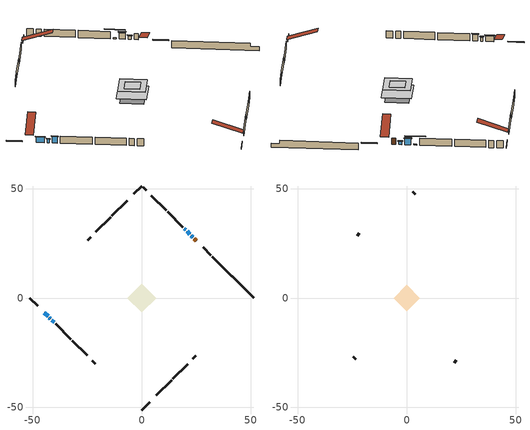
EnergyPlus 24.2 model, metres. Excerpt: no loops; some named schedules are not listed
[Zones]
conditioned space
 floor outside (Floor1 construction): -4.59,0 0,4.59 4.59,0 0,-4.59 z1.47
 floor adiabatic (AdiabaticFloorConstruction): -6.57,0 0,6.57 6.57,0 0,-6.57 z1.47
 floor foundation (Slab1 construction): -4.75,0.43 -0.43,4.75 4.75,-0.43 0.43,-4.75 z-0.91
 wall outside (RimJoist1 construction): 0,-51.33 3.56,-47.77 / -51.33,0 -47.77,-3.56 / 0,51.33 -3.56,47.77 / 31.66,19.67 28.1,23.23 z1.47:1.77
 wall outside (AdiabaticWallConstruction 1): 25.02,26.31 24.07,27.26 z1.47:3.5
 wall outside (AdiabaticWallConstruction): 23.42,27.91 22.75,28.58 z1.47:2.46; 22.1,29.23 20.8,30.53 / -41.21,-10.12 -40.14,-11.2 z1.47:3.55; -44.68,-6.65 -42.96,-8.37 z1.47:3.22; -42.3,-9.03 -41.87,-9.46 z1.47:2.64; 20.15,31.18 19.51,31.82 z1.47:1.81
 wall outside (Wall1 construction): 6.65,-44.68 13.64,-37.69 / -39.48,-11.85 -32.48,-18.85 / -6.65,44.68 -13.64,37.69 / 18.86,32.48 11.86,39.47 z1.47:3.91
 wall outside (Wall2 construction): 14.3,-37.03 21.05,-30.28 / -31.83,-19.51 -25.08,-26.25 / -14.3,37.03 -21.05,30.28 / 11.2,40.13 4.45,46.88 z1.47:3.91
 wall outside (Wall5 construction): 23.44,-27.89 24.85,-26.48 / -22.68,-28.65 -21.28,-30.05 / -23.44,27.89 -24.85,26.48 / 2.06,49.27 0.66,50.67 z1.47:3.91
 wall foundation (FoundationWall1 construction): 32.32,19.01,-0.91 32.32,19.01,1.47 49.43,1.9,1.47 49.43,1.9,0.35 51.33,0,0.35 51.33,0,-0.91
 window (WindowConstruction): 23.42,27.91 22.75,28.58 z1.47:2.46
 window (WindowConstruction 1): 22.1,29.23 20.8,30.53 z1.47:3.55
 window (WindowConstruction 2): -44.68,-6.65 -42.96,-8.37 z1.47:3.22
 window (WindowConstruction 3): -42.3,-9.03 -41.87,-9.46 z1.47:2.64
 window (WindowConstruction 4): -41.21,-10.12 -40.14,-11.2 z1.47:3.55
 window (WindowConstruction 5): 20.15,31.18 19.51,31.82 z1.47:1.81
 door (Door): 25.02,26.32 24.07,27.26 z1.47:3.5
 ceiling adiabatic (AdiabaticFloorConstruction): 0,-6.57 6.57,0 0,6.57 -6.57,0 z1.47
attic - vented
 floor to conditioned space (Floor2 construction Reversed): -3.39,0 0,3.39 3.39,0 0,-3.39 z3.91
 floor to conditioned space (Floor3 construction Reversed): -6.02,0 0,6.02 6.02,0 0,-6.02 z3.91
 wall outside (Wall3 construction): 21.71,-29.62 22.79,-28.54 / -24.42,-26.91 -23.34,-27.99 / -21.71,29.62 -22.79,28.54 / 3.8,47.53 2.72,48.61 z1.47:3.91
 roof outside (Roof1 construction): 5.99,-45.34,3.91 -0.73,-38.62,7.08 -2.5,-40.39,7.08 4.22,-47.11,3.91; -45.34,-5.99,3.91 -38.62,0.73,7.08 -40.39,2.5,7.08 -47.11,-4.22,3.91; -5.99,45.34,3.91 0.73,38.62,7.08 2.5,40.39,7.08 -4.22,47.11,3.91; 25.67,25.66,3.91 18.95,18.94,7.08 20.72,17.17,7.08 27.44,23.89,3.91
shading: 22.54,28.79 23.63,27.7 23.89,27.96 22.8,29.05 z2.76; 20.59,30.74 22.31,29.02 22.57,29.28 20.85,31 z3.85; -42.75,-8.58 -44.89,-6.44 -45.15,-6.7 -43.01,-8.84 z3.52; -41.66,-9.67 -42.51,-8.82 -42.77,-9.08 -41.92,-9.93 z2.94; -39.92,-11.41 -41.42,-9.91 -41.69,-10.17 -40.19,-11.67 z3.85; 17.55,33.78 22.11,29.22 22.4,29.51 17.84,34.08 z4.59
[Building]
Building 1: Terrain=Suburbs
[Site:Location]
Mont Joli AP_QC: Latitude {deg}=48.61; Longitude {deg}=-68.21; Time Zone {hr}=-5; Elevation {m}=52; Keep Site Location Information=Yes
[Site:GroundTemperature:Shallow]
-0.843868, -3.04892, -3.2255, -2.1791, 2.02165, 6.20283, 9.82768, 12.1239, 12.319, 10.4514, 6.91898, 2.86606
[Site:WaterMainsTemperature]
Calculation Method=Schedule; Temperature Schedule=mains temperature schedule
[Material] Roughness=Rough; Thermal Absorptance=0.9
Name | Thickness {m} | Conductivity {W/m-K} | Density {kg/m3} | Specific Heat {J/kg-K} | Solar Absorptance | Visible Absorptance
asphalt or fiberglass shingles | 0.00635 | 0.162714 | 1121.4 | 1465.45 | 0.4 | 0.4
ceiling loosefill ins | 0.169333 | 0.0480833 | 16.02 | 1046.75 | 0.7 | 0.7
ceiling stud and cavity | 0.1397 | 0.119125 | 65.682 | 1177.47 | 0.7 | 0.7
ceiling stud and cavity 1 | 0.1397 | 0.117363 | 65.682 | 1177.47 | 0.7 | 0.7
concrete 4.0 in. | 0.1016 | 1.803125 | 2242.8 | 837.4 | 0.7 | 0.7
concrete 8.0 in. | 0.2032 | 1.803125 | 2242.8 | 837.4 | 0.7 | 0.7
door material | 0.04445 | 0.0451087 | 512.64 | 1214.23 | 0.7 | 0.7
exterior vertical ins | 0.0536725 | 0.029427 | 32.04 | 1214.23 | 0.7 | 0.7
floor covering | 0.0127 | 0.0433444 | 54.468 | 1339.84 | 0.6 | 0.6
floor rigid ins | 0.103632 | 0.029427 | 32.04 | 1214.23 | 0.7 | 0.7
floor rigid ins 1; wall rigid ins 1 | 0.512978 | 0.029427 | 32.04 | 1214.23 | 0.7 | 0.7
floor stud and cavity | 0.1397 | 0.144198 | 92.3553 | 1139.71 | 0.7 | 0.7
floor stud and cavity 1 | 0.1397 | 1.75129 | 37.0049 | 1207.88 | 0.7 | 0.7
furniture material conditioned space 1 | 0.1524 | 0.115458 | 640.8 | 1214.23 | 0.6 | 0.6
gypsum board | 0.0127 | 0.160291 | 801 | 837.4 | 0.6 | 0.6
gypsum board 1 | 0.0127 | 0.160291 | 801 | 837.4 | 0.7 | 0.7
osb sheathing 0.5 in. | 0.0127 | 0.115458 | 512.64 | 1214.23 | 0.7 | 0.7
osb sheathing 0.75 in. | 0.01905 | 0.115458 | 512.64 | 1214.23 | 0.7 | 0.7
osb sheathing 2.0 in. | 0.0508 | 0.115458 | 512.64 | 1214.23 | 0.7 | 0.7
rim joist rigid ins; wall rigid ins | 0.051816 | 0.029427 | 32.04 | 1214.23 | 0.7 | 0.7
rim joist stud and cavity | 0.0508 | 0.0348607 | 125.044 | 1163.47 | 0.6 | 0.6
wall stud and cavity | 0.1397 | 0.0888448 | 139.0536 | 1170.24 | 0.7 | 0.7
wall stud and cavity 1 | 0.1397 | 0.103711 | 139.0536 | 1170.24 | 0.7 | 0.7
wall stud and cavity 2 | 0.0889 | 6.9971 | 50.32683 | 1063.81 | 0.6 | 0.6
wall stud and cavity 3 | 0.1397 | 0.0879778 | 139.0536 | 1170.24 | 0.7 | 0.7
wall stud and cavity 4 | 0.0889 | 0.380278 | 52.3479 | 1209.89 | 0.7 | 0.7
wall stud and cavity 5 | 0.0889 | 0.391764 | 83.0341 | 1211.67 | 0.7 | 0.7
wood siding | 0.0254 | 0.102417 | 544.68 | 1172.36 | 0.4 | 0.4
wood siding 1 | 0.00254 | 0.102417 | 544.68 | 1172.36 | 0.4 | 0.4
wood siding 2; wood siding 3; wood siding 4 | 0.0254 | 0.102417 | 544.68 | 1172.36 | 0.7 | 0.7
[WindowMaterial:SimpleGlazingSystem]
Name | U-Factor {W/m2-K} | Solar Heat Gain Coefficient
WindowMaterial | 3.15129 | 0.57
WindowMaterial 1 | 3.04681 | 0.64
WindowMaterial 2 | 3.18479 | 0.55
WindowMaterial 3 | 3.21602 | 0.53
WindowMaterial 4 | 3.063281 | 0.63
WindowMaterial 5 | 3.53342 | 0.26
[Construction]
AdiabaticFloorConstruction: floor stud and cavity 1, floor rigid ins 1, osb sheathing 0.75 in., floor covering
AdiabaticWallConstruction: wood siding 3, wall rigid ins 1, wall stud and cavity 4, gypsum board
AdiabaticWallConstruction 1: wood siding 4, wall rigid ins 1, wall stud and cavity 4, gypsum board
Door: door material
Floor1 construction: floor stud and cavity, floor rigid ins, osb sheathing 0.75 in., floor covering
Floor2 construction Reversed: gypsum board, ceiling stud and cavity, ceiling loosefill ins
Floor3 construction Reversed: gypsum board, ceiling stud and cavity 1, ceiling loosefill ins
FoundationWall1 construction: concrete 8.0 in., gypsum board 1
furniture construction conditioned space 1: furniture material conditioned space 1
PartitionWallConstruction: gypsum board, wall stud and cavity 5, gypsum board
RimJoist1 construction: wood siding 2, rim joist rigid ins, osb sheathing 2.0 in., rim joist stud and cavity
Roof1 construction: asphalt or fiberglass shingles
Slab1 construction: concrete 4.0 in.
Wall1 construction: wood siding, wall rigid ins, osb sheathing 0.5 in., wall stud and cavity, gypsum board
Wall2 construction: wood siding, wall rigid ins, osb sheathing 0.5 in., wall stud and cavity 1, gypsum board
Wall3 construction: wood siding 1, wall stud and cavity 2
Wall5 construction: wood siding, osb sheathing 0.5 in., wall stud and cavity 3, gypsum board
WindowConstruction: WindowMaterial
WindowConstruction 1: WindowMaterial 1
WindowConstruction 2: WindowMaterial 2
WindowConstruction 3: WindowMaterial 3
WindowConstruction 4: WindowMaterial 4
WindowConstruction 5: WindowMaterial 5
[Zone] Multiplier=1; Part of Total Floor Area=Yes
Name | Volume {m3}
attic - vented | 49.1874
conditioned space | 340.8
[Space]
Name | Zone | Volume {m3}
attic - vented 1 | attic - vented | 49.1874
conditioned space 1 | conditioned space | 340.8
[ZoneInfiltration:EffectiveLeakageArea]
infil attic - vented 1: Zone or Space=attic - vented 1; Schedule=Always On Discrete; Effective Air Leakage Area {cm2}=3321.74; Stack Coefficient=0.000389831; Wind Coefficient=1.33401e-05
[ZoneMixing]
whole house fan mix: Zone or Space=attic - vented; Schedule=Always On Continuous; Design Flow Rate Calculation Method=Flow/Zone; Design Flow Rate {m3/s}=0; Source Zone or Space=conditioned space
[SurfaceProperty:ExposedFoundationPerimeter]
Slab1: Exposed Perimeter Calculation Method=TotalExposedPerimeter; Total Exposed Perimeter {m}=26.884
[InternalMass] Zone or ZoneList=conditioned space; Space or SpaceList=conditioned space 1
Name | Construction | Surface Area {m2}
furniture mass conditioned space 1 | furniture construction conditioned space 1 | 69.3198
partition wall mass | PartitionWallConstruction | 173.3
[Lights]
interior lighting: Zone or ZoneList or Space or SpaceList=conditioned space 1; Schedule=interior lighting schedule; Design Level Calculation Method=LightingLevel; Lighting Level {W}=343.2; Return Air Fraction=0; Fraction Radiant=0.6; Fraction Visible=0.2; Fraction Replaceable=1
[People]
occupants: Zone or ZoneList or Space or SpaceList=conditioned space 1; Number of People Schedule=occupants schedule; Number of People Calculation Method=People; Number of People=3; Fraction Radiant=0.314171; Sensible Heat Fraction=0.56303; Activity Level Schedule=occupants activity schedule; Carbon Dioxide Generation Rate {m3/s-W}=0; Enable ASHRAE 55 Comfort Warnings=No; Mean Radiant Temperature Calculation Type=EnclosureAveraged
[ElectricEquipment] Zone or ZoneList or Space or SpaceList=conditioned space 1; Design Level Calculation Method=EquipmentLevel
Name | Schedule | Design Level {W} | Fraction Latent | Fraction Radiant | Fraction Lost
clothes dryer | clothes dryer schedule | 140.772 | 0.015 | 0.081 | 0.85
clothes washer | clothes washer schedule | 32.1985 | 0.03 | 0.162 | 0.7
cooking range | cooking range schedule | 215.147 | 0.08 | 0.432 | 0.2
dishwasher | dishwasher schedule | 66.8632 | 0.3 | 0.18 | 0.4
fridge | fridge schedule | 72.9452 | 0 | 0.6 | 0
mech vent bath fan 0 | mech vent bath fan 0 schedule | 100 | 0 | 0 | 1
mech vent house fan | mech vent house fan schedule | 11.9667 | 0 | 0 | 1
mech vent house fan cfis | mech vent house fan cfis schedule | 0 | 0 | 0 | 0
mech vent range fan 0 | mech vent range fan 0 schedule | 150 | 0 | 0 | 1
misc plug loads | misc plug loads schedule | 494.7 | 0.045 | 0.513 | 0.1
whole house fan | Always On Discrete | 0 | 0 | 0 | 1
[OtherEquipment] Zone or ZoneList or Space or SpaceList=conditioned space 1; Design Level Calculation Method=EquipmentLevel
Name | Fuel Type | Schedule | Design Level {W} | Fraction Latent | Fraction Radiant | Fraction Lost
clothes dryer 1 | Electricity | clothes dryer schedule | 0 | 0.015 | 0.081 | 0.85
cooking range 1 | Electricity | cooking range schedule | 0 | 0.08 | 0.432 | 0.2
general water use latent | None | general water use schedule | 62.594 | 1 | 0 | 0
general water use sensible | None | general water use schedule | -61.6891 | 0 | 0.6 | 0
mech vent house fan latent load | None | Always On Discrete | 0 | 1 | 0 | 0
mech vent house fan sensible load | None | Always On Discrete | 0 | 0 | 0 | 0
water heater energy adjustment1 | Electricity | Always On Discrete | 0.01 | 0 | 0 | 1
[ZoneInfiltration:DesignFlowRate] Zone or ZoneList or Space or SpaceList=conditioned space 1; Schedule=Always On Discrete; Design Flow Rate Calculation Method=Flow/Zone; Design Flow Rate {m3/s}=0
infil flow; natural vent flow; whole house fan flow
[ZoneControl:Thermostat]
conditioned space Thermostat: Zone or ZoneList=conditioned space; Control Type Schedule=conditioned space Thermostat Schedule; Control 1=conditioned space temperature setpoint; Temperature Difference Between Cutout And Setpoint {deltaC}=0
[AirLoopHVAC:UnitarySystem]
unit heater unitary system: Control Type=Load; Controlling Zone or Thermostat Location=conditioned space; Dehumidification Control Type=None; Availability Schedule=Always On Discrete; Supply Fan=unit heater supply fan; Fan Placement=BlowThrough; Supply Air Fan Operating Mode Schedule=unit heater auto fan schedule; Heating Coil=unit heater htg coil; DX Heating Coil Sizing Ratio=1; Use DOAS DX Cooling Coil=No; Minimum Supply Air Temperature {C}=2; Latent Load Control=SensibleOnlyLoadControl; Cooling Supply Air Flow Rate Method=None; Heating Supply Air Flow Rate Method=SupplyAirFlowRate; Heating Supply Air Flow Rate {m3/s}=0.460149; No Load Supply Air Flow Rate Method=SupplyAirFlowRate; No Load Supply Air Flow Rate {m3/s}=0; No Load Supply Air Flow Rate Control Set To Low Speed=Yes; Maximum Supply Air Temperature {C}=48.8889; Maximum Outdoor Dry-Bulb Temperature for Supplemental Heater Operation {C}=21; Ancillary On-Cycle Electric Power {W}=0; Ancillary Off-Cycle Electric Power {W}=0
[Fan:SystemModel]
unit heater supply fan: Availability Schedule=Always On Discrete; Design Maximum Air Flow Rate {m3/s}=0.460149; Speed Control Method=Discrete; Electric Power Minimum Flow Rate Fraction=0.2; Design Pressure Rise {Pa}=500; Motor Efficiency=1; Motor In Air Stream Fraction=1; Design Electric Power Consumption {W}=Autosize; Design Power Sizing Method=PowerPerFlow; Electric Power Per Unit Flow Rate {W/(m3/s)}=86.9284; Electric Power Per Unit Flow Rate Per Unit Pressure {W/((m3/s)-Pa)}=1.66667; Fan Total Efficiency=0.7; Motor Loss Radiative Fraction=0; Number of Speeds=1; Speed Flow Fraction 1=1; Speed Electric Power Fraction 1=1
[Coil:Heating:Fuel]
unit heater htg coil: Availability Schedule=Always On Discrete; Fuel Type=OtherFuel1; Burner Efficiency=0.7; Nominal Capacity {W}=9797.66; On Cycle Parasitic Electric Load {W}=0; Off Cycle Parasitic Fuel Load {W}=0
[ZoneHVAC:Baseboard:Convective:Electric]
electric baseboard: Availability Schedule=Always On Discrete; Heating Design Capacity {W}=0.293071; Efficiency=0.3
[Zone equipment]
conditioned space: unit heater unitary system, electric baseboard
[Foundation:Kiva]
Foundation Kiva 1: Initial Indoor Air Temperature {C}=18; Wall Height Above Grade {m}=1.46999; Wall Depth Below Slab {m}=0.2032; Custom Block Material Name 1=exterior vertical ins; Custom Block Depth 1 {m}=2.38; Custom Block X Position 1 {m}=0.2159; Custom Block Z Position 1 {m}=0
[Foundation:Kiva:Settings]
Soil Conductivity {W/m-K}=0.849921; Soil Density {kg/m3}=1842.3; Soil Specific Heat {J/kg-K}=418.7; Ground Solar Absorptivity=0.9; Ground Thermal Absorptivity=0.9; Ground Surface Roughness {m}=0.03; Far-Field Width {m}=40; Deep-Ground Boundary Condition=ZeroFlux; Deep-Ground Depth {m}=40; Minimum Cell Dimension {m}=0.2; Maximum Cell Growth Coefficient=3; Simulation Timestep=Timestep
[Exterior:Lights]
exterior lighting: Schedule=exterior lighting schedule; Design Level {W}=75.6
[EnergyManagementSystem:GlobalVariable]
infil_program_Qfan
infil_program_Qinf
natural_vent_program_Qnv
natural_vent_program_Qwhf
[EnergyManagementSystem:Sensor]
Name | Output:Variable or Output:Meter Index Key | Output:Variable or Output:Meter
airflow_gain | infil flow | Infiltration Sensible Heat Gain Energy
airflow_gain_1 | natural vent flow | Infiltration Sensible Heat Gain Energy
airflow_gain_2 | whole house fan flow | Infiltration Sensible Heat Gain Energy
airflow_loss | infil flow | Infiltration Sensible Heat Loss Energy
airflow_loss_1 | natural vent flow | Infiltration Sensible Heat Loss Energy
airflow_loss_2 | whole house fan flow | Infiltration Sensible Heat Loss Energy
clg_load_cond |  | Cooling:EnergyTransfer:Zone:CONDITIONED SPACE
clg_sp_s; clg_sp_s_1 | cooling setpoint | Schedule Value
clothes_dryer_exhaust_0_sch_s | clothes dryer exhaust 0 schedule | Schedule Value
conditioned_space_clg_unmet_s | conditioned space | Zone Cooling Setpoint Not Met Time
conditioned_space_htg_unmet_s | conditioned space | Zone Heating Setpoint Not Met Time
cool_season | cooling season schedule | Schedule Value
fridge_tin_s | conditioned space | Zone Mean Air Temperature
htg_load_cond |  | Heating:EnergyTransfer:Zone:CONDITIONED SPACE
htg_sp_s; htg_sp_s_1 | heating setpoint | Schedule Value
ig_ee_conv | clothes dryer | Electric Equipment Convective Heating Energy
ig_ee_conv_2 | cooking range | Electric Equipment Convective Heating Energy
ig_ee_conv_4 | fridge | Electric Equipment Convective Heating Energy
ig_ee_conv_5 | misc plug loads | Electric Equipment Convective Heating Energy
ig_ee_conv_6 | whole house fan | Electric Equipment Convective Heating Energy
ig_ee_rad | clothes dryer | Electric Equipment Radiant Heating Energy
ig_ee_rad_2 | cooking range | Electric Equipment Radiant Heating Energy
ig_ee_rad_4 | fridge | Electric Equipment Radiant Heating Energy
ig_ee_rad_5 | misc plug loads | Electric Equipment Radiant Heating Energy
ig_ee_rad_6 | whole house fan | Electric Equipment Radiant Heating Energy
ig_lgt_conv | interior lighting | Lights Convective Heating Energy
ig_lgt_rad | interior lighting | Lights Radiant Heating Energy
ig_lgt_vis | interior lighting | Lights Visible Radiation Heating Energy
ig_oe_conv | clothes dryer 1 | Other Equipment Convective Heating Energy
ig_oe_conv_1 | cooking range 1 | Other Equipment Convective Heating Energy
ig_oe_conv_2 | general water use latent | Other Equipment Convective Heating Energy
ig_oe_conv_3 | general water use sensible | Other Equipment Convective Heating Energy
ig_oe_conv_4 | water heater energy adjustment1 | Other Equipment Convective Heating Energy
ig_oe_rad | clothes dryer 1 | Other Equipment Radiant Heating Energy
ig_oe_rad_1 | cooking range 1 | Other Equipment Radiant Heating Energy
ig_oe_rad_2 | general water use latent | Other Equipment Radiant Heating Energy
ig_oe_rad_3 | general water use sensible | Other Equipment Radiant Heating Energy
ig_oe_rad_4 | water heater energy adjustment1 | Other Equipment Radiant Heating Energy
ig_ppl_conv | occupants | People Convective Heating Energy
ig_ppl_rad | occupants | People Radiant Heating Energy
im_conv | furniture mass conditioned space 1 | Surface Inside Face Convection Heat Gain Energy
im_conv_1 | partition wall mass | Surface Inside Face Convection Heat Gain Energy
im_ig | furniture mass conditioned space 1 | Surface Inside Face Internal Gains Radiation Heat Gain Energy
im_ig_1 | partition wall mass | Surface Inside Face Internal Gains Radiation Heat Gain Energy
im_lgt | furniture mass conditioned space 1 | Surface Inside Face Lights Radiation Heat Gain Energy
im_lgt_1 | partition wall mass | Surface Inside Face Lights Radiation Heat Gain Energy
im_sol | furniture mass conditioned space 1 | Surface Inside Face Solar Radiation Heat Gain Energy
im_sol_1 | partition wall mass | Surface Inside Face Solar Radiation Heat Gain Energy
im_surf | furniture mass conditioned space 1 | Surface Inside Face Net Surface Thermal Radiation Heat Gain Energy
im_surf_1 | partition wall mass | Surface Inside Face Net Surface Thermal Radiation Heat Gain Energy
mech_vent_bath_fan_0_sch_s | mech vent bath fan 0 schedule | Schedule Value
mech_vent_range_fan_0_sch_s | mech vent range fan 0 schedule | Schedule Value
mv_conv | mech vent bath fan 0 | Electric Equipment Convective Heating Energy
mv_conv_1 | mech vent house fan | Electric Equipment Convective Heating Energy
mv_conv_2 | mech vent house fan cfis | Electric Equipment Convective Heating Energy
mv_conv_3 | mech vent range fan 0 | Electric Equipment Convective Heating Energy
mv_conv_4 | mech vent house fan latent load | Other Equipment Convective Heating Energy
mv_conv_5 | mech vent house fan sensible load | Other Equipment Convective Heating Energy
mv_rad | mech vent bath fan 0 | Electric Equipment Radiant Heating Energy
mv_rad_1 | mech vent house fan | Electric Equipment Radiant Heating Energy
mv_rad_2 | mech vent house fan cfis | Electric Equipment Radiant Heating Energy
mv_rad_3 | mech vent range fan 0 | Electric Equipment Radiant Heating Energy
mv_rad_4 | mech vent house fan latent load | Other Equipment Radiant Heating Energy
mv_rad_5 | mech vent house fan sensible load | Other Equipment Radiant Heating Energy
natural_vent_s | natural vent schedule | Schedule Value
out_pb_s |  | Site Outdoor Air Barometric Pressure
out_wt_s |  | Site Outdoor Air Humidity Ratio
site_vw_s |  | Site Wind Speed
ss_back_out | Window1 | Surface Window Shortwave from Zone Back Out Window Heat Transfer Rate
ss_back_out_1 | Window2 | Surface Window Shortwave from Zone Back Out Window Heat Transfer Rate
ss_back_out_2 | Window3 | Surface Window Shortwave from Zone Back Out Window Heat Transfer Rate
ss_back_out_3 | Window7 | Surface Window Shortwave from Zone Back Out Window Heat Transfer Rate
ss_back_out_4 | Window8 | Surface Window Shortwave from Zone Back Out Window Heat Transfer Rate
ss_back_out_5 | Window9 | Surface Window Shortwave from Zone Back Out Window Heat Transfer Rate
ss_conv | Door1 | Surface Inside Face Convection Heat Gain Energy
ss_conv_1 | Window1 | Surface Inside Face Convection Heat Gain Energy
ss_conv_2 | Window2 | Surface Inside Face Convection Heat Gain Energy
ss_conv_3 | Window3 | Surface Inside Face Convection Heat Gain Energy
ss_conv_4 | Window7 | Surface Inside Face Convection Heat Gain Energy
ss_conv_5 | Window8 | Surface Inside Face Convection Heat Gain Energy
ss_conv_6 | Window9 | Surface Inside Face Convection Heat Gain Energy
ss_ig | Door1 | Surface Inside Face Internal Gains Radiation Heat Gain Energy
ss_ig_1 | Window1 | Surface Inside Face Internal Gains Radiation Heat Gain Energy
ss_ig_2 | Window2 | Surface Inside Face Internal Gains Radiation Heat Gain Energy
ss_ig_3 | Window3 | Surface Inside Face Internal Gains Radiation Heat Gain Energy
ss_ig_4 | Window7 | Surface Inside Face Internal Gains Radiation Heat Gain Energy
ss_ig_5 | Window8 | Surface Inside Face Internal Gains Radiation Heat Gain Energy
ss_ig_6 | Window9 | Surface Inside Face Internal Gains Radiation Heat Gain Energy
ss_lgt | Door1 | Surface Inside Face Lights Radiation Heat Gain Energy
ss_sol | Door1 | Surface Inside Face Solar Radiation Heat Gain Energy
ss_surf | Door1 | Surface Inside Face Net Surface Thermal Radiation Heat Gain Energy
ss_surf_1 | Window1 | Surface Inside Face Net Surface Thermal Radiation Heat Gain Energy
ss_surf_2 | Window2 | Surface Inside Face Net Surface Thermal Radiation Heat Gain Energy
ss_surf_3 | Window3 | Surface Inside Face Net Surface Thermal Radiation Heat Gain Energy
ss_surf_4 | Window7 | Surface Inside Face Net Surface Thermal Radiation Heat Gain Energy
ss_surf_5 | Window8 | Surface Inside Face Net Surface Thermal Radiation Heat Gain Energy
ss_surf_6 | Window9 | Surface Inside Face Net Surface Thermal Radiation Heat Gain Energy
ss_trans_in | Window1 | Surface Window Transmitted Solar Radiation Rate
ss_trans_in_1 | Window2 | Surface Window Transmitted Solar Radiation Rate
ss_trans_in_2 | Window3 | Surface Window Transmitted Solar Radiation Rate
ss_trans_in_3 | Window7 | Surface Window Transmitted Solar Radiation Rate
ss_trans_in_4 | Window8 | Surface Window Transmitted Solar Radiation Rate
ss_trans_in_5 | Window9 | Surface Window Transmitted Solar Radiation Rate
ss_trans_out | Window1 | Surface Inside Face Initial Transmitted Diffuse Transmitted Out Window Solar Radiation Rate
ss_trans_out_1 | Window2 | Surface Inside Face Initial Transmitted Diffuse Transmitted Out Window Solar Radiation Rate
ss_trans_out_2 | Window3 | Surface Inside Face Initial Transmitted Diffuse Transmitted Out Window Solar Radiation Rate
ss_trans_out_3 | Window7 | Surface Inside Face Initial Transmitted Diffuse Transmitted Out Window Solar Radiation Rate
ss_trans_out_4 | Window8 | Surface Inside Face Initial Transmitted Diffuse Transmitted Out Window Solar Radiation Rate
ss_trans_out_5 | Window9 | Surface Inside Face Initial Transmitted Diffuse Transmitted Out Window Solar Radiation Rate
s_conv | Floor1 | Surface Inside Face Convection Heat Gain Energy
s_conv_1 | Floor2 | Surface Inside Face Convection Heat Gain Energy
s_conv_10 | Slab1 | Surface Inside Face Convection Heat Gain Energy
s_conv_11 | Wall1:135 | Surface Inside Face Convection Heat Gain Energy
s_conv_12 | Wall1:225 | Surface Inside Face Convection Heat Gain Energy
s_conv_13 | Wall1:315 | Surface Inside Face Convection Heat Gain Energy
s_conv_14 | Wall1:45 | Surface Inside Face Convection Heat Gain Energy
s_conv_15 | Wall2:135 | Surface Inside Face Convection Heat Gain Energy
s_conv_16 | Wall2:225 | Surface Inside Face Convection Heat Gain Energy
s_conv_17 | Wall2:315 | Surface Inside Face Convection Heat Gain Energy
s_conv_18 | Wall2:45 | Surface Inside Face Convection Heat Gain Energy
s_conv_19 | Wall5:135 | Surface Inside Face Convection Heat Gain Energy
s_conv_2 | Floor3 | Surface Inside Face Convection Heat Gain Energy
s_conv_20 | Wall5:225 | Surface Inside Face Convection Heat Gain Energy
s_conv_21 | Wall5:315 | Surface Inside Face Convection Heat Gain Energy
s_conv_22 | Wall5:45 | Surface Inside Face Convection Heat Gain Energy
s_conv_3 | FoundationWall1 | Surface Inside Face Convection Heat Gain Energy
s_conv_4 | inferred conditioned ceiling | Surface Inside Face Convection Heat Gain Energy
s_conv_5 | inferred conditioned floor | Surface Inside Face Convection Heat Gain Energy
s_conv_6 | RimJoist1:135 | Surface Inside Face Convection Heat Gain Energy
s_conv_7 | RimJoist1:225 | Surface Inside Face Convection Heat Gain Energy
s_conv_8 | RimJoist1:315 | Surface Inside Face Convection Heat Gain Energy
s_conv_9 | RimJoist1:45 | Surface Inside Face Convection Heat Gain Energy
s_ig | Floor1 | Surface Inside Face Internal Gains Radiation Heat Gain Energy
s_ig_1 | Floor2 | Surface Inside Face Internal Gains Radiation Heat Gain Energy
s_ig_10 | Slab1 | Surface Inside Face Internal Gains Radiation Heat Gain Energy
s_ig_11 | Wall1:135 | Surface Inside Face Internal Gains Radiation Heat Gain Energy
s_ig_12 | Wall1:225 | Surface Inside Face Internal Gains Radiation Heat Gain Energy
s_ig_13 | Wall1:315 | Surface Inside Face Internal Gains Radiation Heat Gain Energy
s_ig_14 | Wall1:45 | Surface Inside Face Internal Gains Radiation Heat Gain Energy
s_ig_15 | Wall2:135 | Surface Inside Face Internal Gains Radiation Heat Gain Energy
s_ig_16 | Wall2:225 | Surface Inside Face Internal Gains Radiation Heat Gain Energy
